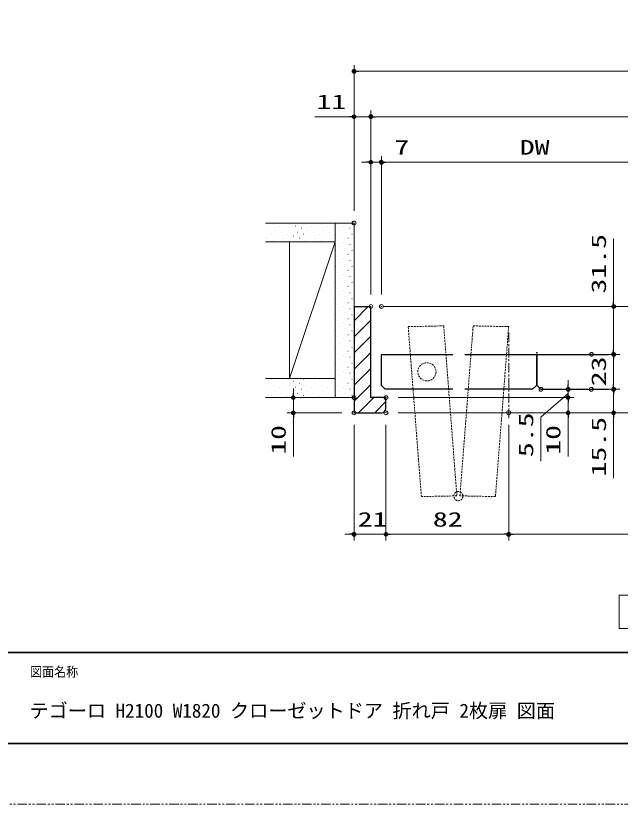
# Model space of a CAD drawing. Units: millimetres, scale not verified. Extents: x -1306 to 1306, y -607 to 607.
# Drawn here: x -883 to -485, y -594 to -75 of the extents above; entities that cross this region are included whole.
import ezdxf
from ezdxf.enums import TextEntityAlignment as Align

# ---------------------------------------------------------------- set-up
doc = ezdxf.new("R2010")
doc.units = ezdxf.units.MM
doc.header["$LTSCALE"] = 5
doc.header["$PDMODE"] = 32
doc.header["$PDSIZE"] = 2.5
for name, pattern in [('USER1', [0.375, 0.25, -0.125]), ('USER2', [2.5, 1.25, -0.25, 0.25, -0.25, 0.25, -0.25]), ('USER3', [2, 1.25, -0.25, 0.25, -0.25])]:
    doc.linetypes.add(name, pattern=pattern)
for name, color, linetype, lineweight in [('0-1_線(白)', 7, 'Continuous', 30), ('0-2_線(黄)', 2, 'Continuous', 15), ('0-4_点線(水)', 4, 'USER1', 9), ('0-5_ハッチング', 6, 'Continuous', 9), ('0-6_点線(黄)', 2, 'USER1', 15), ('0-7_寸法線', 3, 'Continuous', 13), ('0-8_陰線', 4, 'USER2', 9), ('0-9_0', 3, 'Continuous', 25), ('0-A_DEFPOINTS', 7, 'Continuous', 5), ('0-B_中心線', 3, 'USER3', 9), ('0-C_図面枠', 7, 'Continuous', 35)]:
    doc.layers.add(name, color=color, linetype=linetype, lineweight=lineweight)
doc.styles.add('ＭＳ ゴシック', font='')
doc.styles.get('ＭＳ ゴシック').set_extended_font_data('MS Gothic')

# ---------------------------------------------------------------- blocks, each defined once
blk = doc.blocks.new('_DOT')
at = {"layer": '0-9_0'}
blk.add_line((-2.5, 0), (-5, 0), dxfattribs=at)
for points in [[(0, 0), (-2.5, 0), (-2.48, 0.313)], [(0, 0), (-2.48, -0.313), (-2.5, 0)], [(0, 0), (-2.48, 0.313), (-2.421, 0.622)], [(0, 0), (-2.421, -0.622), (-2.48, -0.313)], [(0, 0), (-2.421, 0.622), (-2.324, 0.92)], [(0, 0), (-2.324, -0.92), (-2.421, -0.622)], [(0, 0), (-2.324, 0.92), (-2.191, 1.204)], [(0, 0), (-2.191, -1.204), (-2.324, -0.92)], [(0, 0), (-2.191, 1.204), (-2.023, 1.469)], [(0, 0), (-2.023, -1.469), (-2.191, -1.204)], [(0, 0), (-2.023, 1.469), (-1.822, 1.711)], [(0, 0), (-1.822, -1.711), (-2.023, -1.469)], [(0, 0), (-1.822, 1.711), (-1.594, 1.926)], [(0, 0), (-1.594, -1.926), (-1.822, -1.711)], [(0, 0), (-1.594, 1.926), (-1.34, 2.111)], [(0, 0), (-1.34, -2.111), (-1.594, -1.926)], [(0, 0), (-1.34, 2.111), (-1.064, 2.262)], [(0, 0), (-1.064, -2.262), (-1.34, -2.111)], [(0, 0), (-1.064, 2.262), (-0.773, 2.378)], [(0, 0), (-0.773, -2.378), (-1.064, -2.262)], [(0, 0), (-0.773, 2.378), (-0.468, 2.456)], [(0, 0), (-0.468, -2.456), (-0.773, -2.378)], [(0, 0), (-0.468, 2.456), (-0.157, 2.495)], [(0, 0), (-0.157, -2.495), (-0.468, -2.456)], [(0, 0), (-0.157, 2.495), (0.157, 2.495)], [(0, 0), (0.157, -2.495), (-0.157, -2.495)], [(0, 0), (0.157, 2.495), (0.468, 2.456)], [(0, 0), (0.468, 2.456), (0.773, 2.378)], [(0, 0), (0.773, 2.378), (1.064, 2.262)], [(0, 0), (1.064, 2.262), (1.34, 2.111)], [(0, 0), (1.34, 2.111), (1.594, 1.926)], [(0, 0), (1.594, 1.926), (1.822, 1.711)], [(0, 0), (1.822, 1.711), (2.023, 1.469)], [(0, 0), (2.023, 1.469), (2.191, 1.204)], [(0, 0), (2.191, 1.204), (2.324, 0.92)], [(0, 0), (2.324, 0.92), (2.421, 0.622)], [(0, 0), (2.421, 0.622), (2.48, 0.313)], [(0, 0), (2.48, 0.313), (2.5, 0)], [(0, 0), (0.468, -2.456), (0.157, -2.495)], [(0, 0), (0.773, -2.378), (0.468, -2.456)], [(0, 0), (1.064, -2.262), (0.773, -2.378)], [(0, 0), (1.34, -2.111), (1.064, -2.262)], [(0, 0), (1.594, -1.926), (1.34, -2.111)], [(0, 0), (1.822, -1.711), (1.594, -1.926)], [(0, 0), (2.023, -1.469), (1.822, -1.711)], [(0, 0), (2.191, -1.204), (2.023, -1.469)], [(0, 0), (2.324, -0.92), (2.191, -1.204)], [(0, 0), (2.421, -0.622), (2.324, -0.92)], [(0, 0), (2.48, -0.313), (2.421, -0.622)], [(0, 0), (2.5, 0), (2.48, -0.313)]]:
    blk.add_solid(points, dxfattribs=at)

msp = doc.modelspace()

# ---------------------------------------------------------------- linework, layer by layer
at = {"layer": '0-1_線(白)'}
for p, q in [((-659.942, -266.219), (-648.942, -266.219)), ((-641.942, -297.719), (-594.879, -297.719)), ((-641.942, -318.219), (-641.942, -297.719)), ((-586.879, -297.719), (-539.817, -297.719)), ((-539.817, -297.719), (-539.817, -318.219)), ((-539.317, -318.219), (-539.317, -297.719)), ((-539.317, -297.719), (-492.254, -297.719)), ((-639.442, -320.719), (-641.942, -318.219)), ((-594.879, -320.719), (-639.442, -320.719)), ((-542.317, -320.719), (-586.879, -320.719)), ((-539.817, -318.219), (-542.317, -320.719)), ((-536.817, -320.719), (-539.317, -318.219)), ((-536.817, -320.719), (-492.254, -320.719))]:
    msp.add_line(p, q, dxfattribs=at)
for points in [[(-659.942, -266.219), (-659.942, -336.219), (-641.942, -336.219)], [(-638.942, -333.219), (-638.942, -326.219), (-648.942, -326.219), (-648.942, -266.219)]]:
    msp.add_lwpolyline(points, dxfattribs=at)
msp.add_arc((-641.942, -333.219), 3, 270, 0, dxfattribs=at)
at = {"layer": '0-2_線(黄)'}
for p, q in [((-718.331, -211.219), (-659.942, -211.219)), ((-672.442, -211.219), (-672.442, -326.219)), ((-659.942, -211.219), (-659.942, -266.219)), ((-718.331, -223.719), (-672.442, -223.719)), ((-702.442, -313.719), (-672.442, -223.719)), ((-702.442, -223.719), (-702.442, -313.719)), ((-718.331, -313.719), (-672.442, -313.719)), ((-718.331, -326.219), (-659.942, -326.219))]:
    msp.add_line(p, q, dxfattribs=at)
msp.add_lwpolyline([(-485.207, -456.405), (-387.176, -456.405), (-387.176, -478.24), (-485.207, -478.24)], close=True, dxfattribs=at)
at = {"layer": '0-4_点線(水)'}
msp.add_circle((-611.942, -309.219), 6, dxfattribs=at)
at = {"layer": '0-5_ハッチング'}
for p, q in [((-713.042, -212.027), (-712.992, -212.027)), ((-702.435, -212.027), (-702.385, -212.027)), ((-691.829, -212.027), (-691.779, -212.027)), ((-681.222, -212.027), (-681.172, -212.027)), ((-670.615, -212.027), (-670.565, -212.027)), ((-660.009, -212.027), (-659.959, -212.027)), ((-715.693, -214.679), (-715.643, -214.679)), ((-711.716, -216.005), (-711.666, -216.005)), ((-709.064, -213.353), (-709.014, -213.353)), ((-707.738, -217.331), (-707.688, -217.331)), ((-705.087, -214.679), (-705.037, -214.679)), ((-701.109, -216.005), (-701.059, -216.005)), ((-698.458, -213.353), (-698.408, -213.353)), ((-697.132, -217.331), (-697.082, -217.331)), ((-694.48, -214.679), (-694.43, -214.679)), ((-690.503, -216.005), (-690.453, -216.005)), ((-687.851, -213.353), (-687.801, -213.353)), ((-686.525, -217.331), (-686.475, -217.331)), ((-683.874, -214.679), (-683.824, -214.679)), ((-679.896, -216.005), (-679.846, -216.005)), ((-677.245, -213.353), (-677.195, -213.353)), ((-675.919, -217.331), (-675.869, -217.331)), ((-673.267, -214.679), (-673.217, -214.679)), ((-669.29, -216.005), (-669.24, -216.005)), ((-666.638, -213.353), (-666.588, -213.353)), ((-665.312, -217.331), (-665.262, -217.331)), ((-662.66, -214.679), (-662.61, -214.679)), ((-717.019, -221.308), (-716.969, -221.308)), ((-714.368, -218.657), (-714.318, -218.657)), ((-713.042, -222.634), (-712.992, -222.634)), ((-710.39, -219.982), (-710.34, -219.982)), ((-706.413, -221.308), (-706.363, -221.308)), ((-703.761, -218.657), (-703.711, -218.657)), ((-702.435, -222.634), (-702.385, -222.634)), ((-699.784, -219.982), (-699.734, -219.982)), ((-695.806, -221.308), (-695.756, -221.308)), ((-693.154, -218.657), (-693.104, -218.657)), ((-691.829, -222.634), (-691.779, -222.634)), ((-689.177, -219.982), (-689.127, -219.982)), ((-685.199, -221.308), (-685.149, -221.308)), ((-682.548, -218.657), (-682.498, -218.657)), ((-681.222, -222.634), (-681.172, -222.634)), ((-678.57, -219.982), (-678.52, -219.982)), ((-674.593, -221.308), (-674.543, -221.308)), ((-671.941, -218.657), (-671.891, -218.657)), ((-670.615, -222.634), (-670.565, -222.634)), ((-667.964, -219.982), (-667.914, -219.982)), ((-663.986, -221.308), (-663.936, -221.308)), ((-661.335, -218.657), (-661.285, -218.657)), ((-660.009, -222.634), (-659.959, -222.634)), ((-669.29, -226.611), (-669.24, -226.611)), ((-666.638, -223.96), (-666.588, -223.96)), ((-665.312, -227.937), (-665.262, -227.937)), ((-662.66, -225.286), (-662.61, -225.286)), ((-671.941, -229.263), (-671.891, -229.263)), ((-670.615, -233.241), (-670.565, -233.241)), ((-667.964, -230.589), (-667.914, -230.589)), ((-663.986, -231.915), (-663.936, -231.915)), ((-661.335, -229.263), (-661.285, -229.263)), ((-660.009, -233.241), (-659.959, -233.241)), ((-669.29, -237.218), (-669.24, -237.218)), ((-666.638, -234.566), (-666.588, -234.566)), ((-665.312, -238.544), (-665.262, -238.544)), ((-662.66, -235.892), (-662.61, -235.892)), ((-671.941, -239.87), (-671.891, -239.87)), ((-670.615, -243.847), (-670.565, -243.847)), ((-667.964, -241.196), (-667.914, -241.196)), ((-663.986, -242.521), (-663.936, -242.521)), ((-661.335, -239.87), (-661.285, -239.87)), ((-660.009, -243.847), (-659.959, -243.847)), ((-669.29, -247.825), (-669.24, -247.825)), ((-666.638, -245.173), (-666.588, -245.173)), ((-665.312, -249.151), (-665.262, -249.151)), ((-662.66, -246.499), (-662.61, -246.499)), ((-671.941, -250.476), (-671.891, -250.476)), ((-667.964, -251.802), (-667.914, -251.802)), ((-663.986, -253.128), (-663.936, -253.128)), ((-661.335, -250.476), (-661.285, -250.476)), ((-670.615, -254.454), (-670.565, -254.454)), ((-669.29, -258.431), (-669.24, -258.431)), ((-666.638, -255.78), (-666.588, -255.78)), ((-662.66, -257.105), (-662.61, -257.105)), ((-660.009, -254.454), (-659.959, -254.454)), ((-671.941, -261.083), (-671.891, -261.083)), ((-667.964, -262.409), (-667.914, -262.409)), ((-665.312, -259.757), (-665.262, -259.757)), ((-663.986, -263.735), (-663.936, -263.735)), ((-661.335, -261.083), (-661.285, -261.083)), ((-670.615, -265.06), (-670.565, -265.06)), ((-669.29, -269.038), (-669.24, -269.038)), ((-666.638, -266.386), (-666.588, -266.386)), ((-662.66, -267.712), (-662.61, -267.712)), ((-660.009, -265.06), (-659.959, -265.06)), ((-659.942, -275.6), (-650.561, -266.219)), ((-671.941, -271.69), (-671.891, -271.69)), ((-667.964, -273.015), (-667.914, -273.015)), ((-665.312, -270.364), (-665.262, -270.364)), ((-663.986, -274.341), (-663.936, -274.341)), ((-661.335, -271.69), (-661.285, -271.69)), ((-659.942, -286.206), (-648.942, -275.206)), ((-670.615, -275.667), (-670.565, -275.667)), ((-669.29, -279.644), (-669.24, -279.644)), ((-666.638, -276.993), (-666.588, -276.993)), ((-662.66, -278.319), (-662.61, -278.319)), ((-660.009, -275.667), (-659.959, -275.667)), ((-671.941, -282.296), (-671.891, -282.296)), ((-667.964, -283.622), (-667.914, -283.622)), ((-665.312, -280.97), (-665.262, -280.97)), ((-663.986, -284.948), (-663.936, -284.948)), ((-661.335, -282.296), (-661.285, -282.296)), ((-670.615, -286.274), (-670.565, -286.274)), ((-669.29, -290.251), (-669.24, -290.251)), ((-666.638, -287.599), (-666.588, -287.599)), ((-662.66, -288.925), (-662.61, -288.925)), ((-660.009, -286.274), (-659.959, -286.274)), ((-659.942, -296.813), (-648.942, -285.813)), ((-671.941, -292.903), (-671.891, -292.903)), ((-667.964, -294.229), (-667.914, -294.229)), ((-665.312, -291.577), (-665.262, -291.577)), ((-663.986, -295.554), (-663.936, -295.554)), ((-661.335, -292.903), (-661.285, -292.903)), ((-670.615, -296.88), (-670.565, -296.88)), ((-669.29, -300.858), (-669.24, -300.858)), ((-666.638, -298.206), (-666.588, -298.206)), ((-662.66, -299.532), (-662.61, -299.532)), ((-660.009, -296.88), (-659.959, -296.88)), ((-659.942, -307.42), (-648.942, -296.42)), ((-671.941, -303.509), (-671.891, -303.509)), ((-667.964, -304.835), (-667.914, -304.835)), ((-665.312, -302.184), (-665.262, -302.184)), ((-663.986, -306.161), (-663.936, -306.161)), ((-661.335, -303.509), (-661.285, -303.509)), ((-670.615, -307.487), (-670.565, -307.487)), ((-669.29, -311.464), (-669.24, -311.464)), ((-666.638, -308.813), (-666.588, -308.813)), ((-662.66, -310.138), (-662.61, -310.138)), ((-660.009, -307.487), (-659.959, -307.487)), ((-659.942, -318.026), (-648.942, -307.026)), ((-714.368, -314.116), (-714.318, -314.116)), ((-710.39, -315.442), (-710.34, -315.442)), ((-703.761, -314.116), (-703.711, -314.116)), ((-699.784, -315.442), (-699.734, -315.442)), ((-693.154, -314.116), (-693.104, -314.116)), ((-689.177, -315.442), (-689.127, -315.442)), ((-682.548, -314.116), (-682.498, -314.116)), ((-678.57, -315.442), (-678.52, -315.442)), ((-671.941, -314.116), (-671.891, -314.116)), ((-667.964, -315.442), (-667.914, -315.442)), ((-665.312, -312.79), (-665.262, -312.79)), ((-661.335, -314.116), (-661.285, -314.116)), ((-717.019, -316.768), (-716.969, -316.768)), ((-715.693, -320.745), (-715.643, -320.745)), ((-713.042, -318.093), (-712.992, -318.093)), ((-709.064, -319.419), (-709.014, -319.419)), ((-706.413, -316.768), (-706.363, -316.768)), ((-705.087, -320.745), (-705.037, -320.745)), ((-702.435, -318.093), (-702.385, -318.093)), ((-698.458, -319.419), (-698.408, -319.419)), ((-695.806, -316.768), (-695.756, -316.768)), ((-694.48, -320.745), (-694.43, -320.745)), ((-691.829, -318.093), (-691.779, -318.093)), ((-687.851, -319.419), (-687.801, -319.419)), ((-685.199, -316.768), (-685.149, -316.768)), ((-683.874, -320.745), (-683.824, -320.745)), ((-681.222, -318.093), (-681.172, -318.093)), ((-677.245, -319.419), (-677.195, -319.419)), ((-674.593, -316.768), (-674.543, -316.768)), ((-673.267, -320.745), (-673.217, -320.745)), ((-670.615, -318.093), (-670.565, -318.093)), ((-666.638, -319.419), (-666.588, -319.419)), ((-663.986, -316.768), (-663.936, -316.768)), ((-662.66, -320.745), (-662.61, -320.745)), ((-660.009, -318.093), (-659.959, -318.093)), ((-659.942, -328.633), (-648.942, -317.633)), ((-718.345, -323.397), (-718.295, -323.397)), ((-714.368, -324.723), (-714.318, -324.723)), ((-711.716, -322.071), (-711.666, -322.071)), ((-710.39, -326.048), (-710.34, -326.048)), ((-707.738, -323.397), (-707.688, -323.397)), ((-703.761, -324.723), (-703.711, -324.723)), ((-701.109, -322.071), (-701.059, -322.071)), ((-699.784, -326.048), (-699.734, -326.048)), ((-697.132, -323.397), (-697.082, -323.397)), ((-693.154, -324.723), (-693.104, -324.723)), ((-690.503, -322.071), (-690.453, -322.071)), ((-689.177, -326.048), (-689.127, -326.048)), ((-686.525, -323.397), (-686.475, -323.397)), ((-682.548, -324.723), (-682.498, -324.723)), ((-679.896, -322.071), (-679.846, -322.071)), ((-678.57, -326.048), (-678.52, -326.048)), ((-675.919, -323.397), (-675.869, -323.397)), ((-671.941, -324.723), (-671.891, -324.723)), ((-669.29, -322.071), (-669.24, -322.071)), ((-667.964, -326.048), (-667.914, -326.048)), ((-665.312, -323.397), (-665.262, -323.397)), ((-661.335, -324.723), (-661.285, -324.723)), ((-656.921, -336.219), (-646.921, -326.219)), ((-646.314, -336.219), (-638.942, -328.846))]:
    msp.add_line(p, q, dxfattribs=at)
at = {"layer": '0-6_点線(黄)'}
for points in [[(-624.289, -279.479), (-600.894, -278.972), (-592.197, -390.898), (-615.591, -391.405)], [(-566.792, -391.405), (-590.186, -390.898), (-581.489, -278.972), (-558.094, -279.479)]]:
    msp.add_lwpolyline(points, close=True, dxfattribs=at)
msp.add_circle((-591.192, -391.126), 3, dxfattribs=at)
at = {"layer": '0-7_寸法線'}
for p, q in [((-659.942, -203.219), (-659.942, -107.312)), ((-215.442, -111.312), (-656.942, -111.312)), ((-659.942, -203.219), (-659.942, -137.219)), ((-648.942, -258.219), (-648.942, -137.219)), ((-648.942, -258.219), (-648.942, -137.219)), ((-662.942, -141.219), (-685.846, -141.219)), ((-648.942, -141.219), (-659.942, -141.219)), ((-645.942, -141.219), (-642.942, -141.219)), ((-645.942, -141.219), (-226.442, -141.219)), ((-651.942, -171.219), (-654.942, -171.219)), ((-648.942, -258.219), (-648.942, -167.219)), ((-648.942, -171.219), (-641.939, -171.219)), ((-641.939, -258.219), (-641.939, -167.219)), ((-641.939, -258.219), (-641.939, -167.219)), ((-638.939, -171.219), (-621.272, -171.219)), ((-638.939, -171.219), (-440.192, -171.219)), ((-488.942, -263.219), (-488.942, -221.743)), ((-640.942, -266.219), (-454.942, -266.219)), ((-640.942, -266.219), (-484.942, -266.219)), ((-488.942, -297.719), (-488.942, -266.219)), ((-488.942, -294.719), (-488.942, -291.719)), ((-495.537, -297.719), (-484.942, -297.719)), ((-495.537, -297.719), (-484.942, -297.719)), ((-488.942, -320.719), (-488.942, -297.719)), ((-488.942, -300.719), (-488.942, -303.719)), ((-518.942, -317.719), (-518.942, -314.719)), ((-488.942, -317.719), (-488.942, -314.719)), ((-699.942, -323.219), (-699.942, -320.219)), ((-528.817, -320.719), (-514.942, -320.719)), ((-518.942, -323.219), (-518.942, -320.219)), ((-518.942, -326.219), (-518.942, -320.719)), ((-518.942, -326.219), (-518.942, -320.719)), ((-495.669, -320.719), (-484.942, -320.719)), ((-495.669, -320.719), (-484.942, -320.719)), ((-488.942, -320.719), (-488.942, -336.219)), ((-667.942, -326.219), (-703.942, -326.219)), ((-699.942, -326.219), (-699.942, -336.219)), ((-630.942, -326.219), (-514.942, -326.219)), ((-630.942, -326.219), (-514.942, -326.219)), ((-518.942, -326.219), (-518.942, -336.219)), ((-488.942, -323.719), (-488.942, -326.719)), ((-518.942, -329.219), (-518.942, -332.219)), ((-667.942, -336.219), (-703.942, -336.219)), ((-630.942, -336.219), (-454.942, -336.219)), ((-630.942, -336.219), (-484.942, -336.219)), ((-630.942, -336.219), (-514.942, -336.219)), ((-699.942, -339.219), (-699.942, -364.981)), ((-518.942, -339.219), (-518.942, -364.981)), ((-488.942, -339.219), (-488.942, -379.266)), ((-659.942, -344.219), (-659.942, -420.219)), ((-638.942, -344.219), (-638.942, -420.219)), ((-638.942, -344.219), (-638.942, -420.219)), ((-558.094, -344.126), (-558.094, -420.219)), ((-558.094, -344.126), (-558.094, -420.219)), ((-662.942, -416.219), (-665.942, -416.219)), ((-638.942, -416.219), (-659.942, -416.219)), ((-635.942, -416.219), (-632.942, -416.219)), ((-635.942, -416.219), (-561.094, -416.219)), ((-555.094, -416.219), (-317.289, -416.219))]:
    msp.add_line(p, q, dxfattribs=at)
msp.add_lwpolyline([(-518.942, -323.469), (-536.873, -339.034), (-536.873, -367.987)], dxfattribs=at)
at = {"layer": '0-8_陰線'}
for p, q in [((-540.067, -296.719), (-539.067, -296.719)), ((-539.567, -297.219), (-539.567, -296.219)), ((387.036, -594), (-1292.964, -594))]:
    msp.add_line(p, q, dxfattribs=at)
at = {"layer": '0-A_DEFPOINTS'}
for p in [(-659.942, -111.312), (-648.942, -141.219), (-641.939, -171.219), (-659.942, -211.219), (-648.942, -266.219), (-648.942, -266.219), (-641.939, -266.219), (-488.942, -266.219), (-503.537, -297.719), (-488.942, -297.719), (-536.817, -320.719), (-518.942, -320.719), (-503.669, -320.719), (-488.942, -320.719), (-659.942, -326.219), (-638.942, -326.219), (-699.942, -336.219), (-659.942, -336.219), (-659.942, -336.219), (-638.942, -336.219), (-638.942, -336.219), (-558.094, -336.126), (-518.942, -336.219), (-659.942, -416.219), (-558.094, -416.219)]:
    msp.add_point(p, dxfattribs=at)
at = {"layer": '0-B_中心線'}
msp.add_line((-558.094, -283.479), (-558.094, -340.097), dxfattribs=at)
at = {"layer": '0-C_図面枠'}
msp.add_line((-1252.964, -494), (347.036, -494), dxfattribs=at)
msp.add_lwpolyline([(-1252.964, -554), (347.036, -554), (347.036, 554), (-1252.964, 554)], close=True, dxfattribs=at)

# ---------------------------------------------------------------- block references
at = {"layer": '0-7_寸法線', "xscale": 0.6, "yscale": 0.6}
for p, rotation in [((-659.942, -111.312), 180), ((-648.942, -141.219), 180), ((-648.942, -141.219), 180), ((-641.939, -171.219), 180), ((-641.939, -171.219), 180), ((-488.942, -266.219), 270), ((-488.942, -297.719), 270), ((-488.942, -297.719), 90), ((-518.942, -320.719), 270), ((-488.942, -320.719), 270), ((-488.942, -320.719), 90), ((-699.942, -326.219), 270), ((-518.942, -326.219), 270), ((-518.942, -326.219), 90), ((-699.942, -336.219), 90), ((-518.942, -336.219), 90), ((-488.942, -336.219), 90), ((-638.942, -416.219), 180), ((-638.942, -416.219), 180), ((-558.094, -416.219), 180)]:
    msp.add_blockref('_DOT', p, dxfattribs=dict(at, rotation=rotation))
for p in [(-659.942, -141.219), (-648.942, -171.219), (-659.942, -416.219), (-558.094, -416.219)]:
    msp.add_blockref('_DOT', p, dxfattribs=at)

# ---------------------------------------------------------------- texts
at = {"layer": '0-7_寸法線', "style": 'ＭＳ ゴシック', "width": 1.5}
for s, p in [('11', (-684.703, -139.069)), ('7', (-633.367, -169.069)), ('DW', (-550.756, -169.069)), ('21', (-657.537, -414.069)), ('82', (-608.042, -414.069))]:
    msp.add_text(s, height=9.604, dxfattribs=at).set_placement(p, align=Align.BOTTOM_LEFT)
for s, p in [('31.5', (-491.091, -257.647)), ('23', (-491.091, -318.743)), ('5.5', (-539.022, -365.415)), ('15.5', (-491.091, -378.124)), ('10', (-702.091, -363.838)), ('10', (-521.091, -363.838))]:
    msp.add_text(s, height=9.604, rotation=90, dxfattribs=at).set_placement(p, align=Align.BOTTOM_LEFT)
at = {"layer": '0-C_図面枠', "style": 'ＭＳ ゴシック', "width": 0.9}
msp.add_text('図面名称', height=6.452, dxfattribs=at).set_placement((-873.367, -511.963), align=Align.BOTTOM_LEFT)
at = {"layer": '0-C_図面枠', "style": 'ＭＳ ゴシック'}
msp.add_text('テゴーロ H2100 W1820 クローゼットドア 折れ戸 2枚扉 図面', height=9.236, dxfattribs=at).set_placement((-873.76, -539.776), align=Align.BOTTOM_LEFT)

doc.saveas('drawing.dxf')
